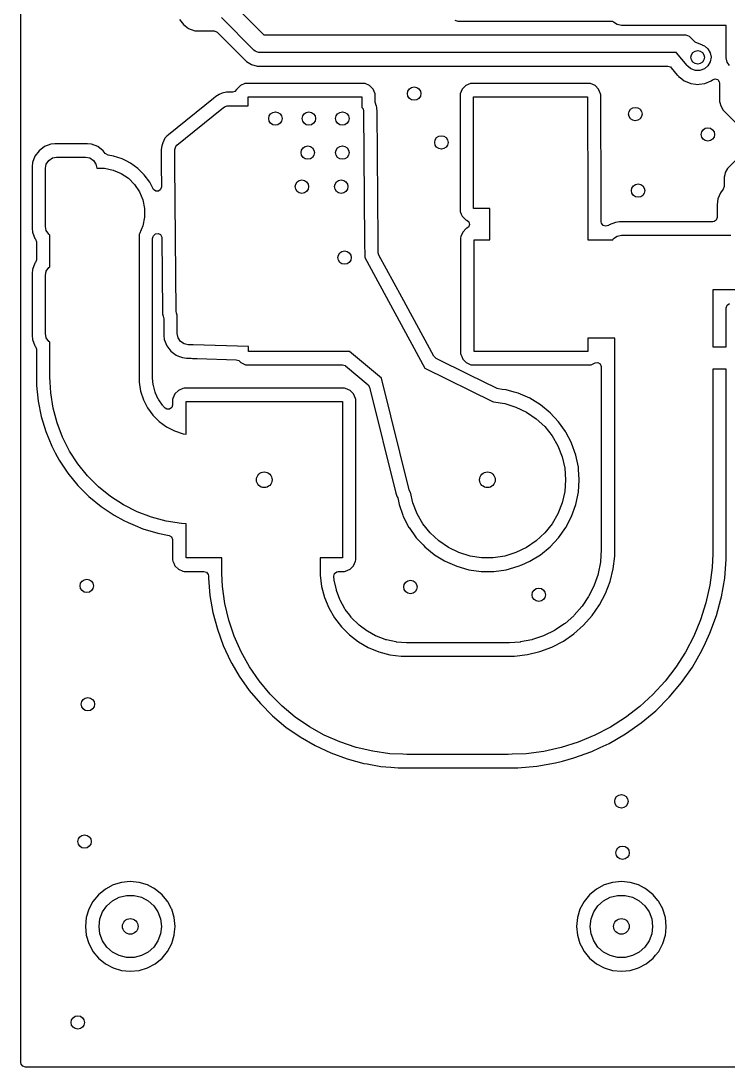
# Model space of a CAD drawing. Extents: x 4.86 to 6.59, y -5.87 to -4.13.
# Drawn here: x 4.862 to 5.486, y -5.866 to -4.944 of the extents above; entities that cross this region are included whole.
import ezdxf

# ---------------------------------------------------------------- set-up
doc = ezdxf.new("R2010")
doc.units = 0
doc.header["$MEASUREMENT"] = 0
doc.layers.add('BLACK', color=7, linetype='CONTINUOUS')

msp = doc.modelspace()

# ---------------------------------------------------------------- linework, layer by layer
at = {"layer": 'BLACK', "linetype": 'CONTINUOUS'}
for p, q in [((4.86222, -5.07212), (4.86222, -4.41864)), ((5.04921, -4.92883), (5.07651, -4.95613)), ((5.00221, -4.94261), (5.00556, -4.94708)), ((5.06768, -4.96957), (5.03906, -4.94094)), ((5.00556, -4.94708), (5.00561, -4.94715)), ((5.00561, -4.94715), (5.00561, -4.94715)), ((5.00561, -4.94715), (5.00561, -4.94715)), ((5.00561, -4.94715), (5.01014, -4.95054)), ((5.01014, -4.95054), (5.01545, -4.95252)), ((5.24786, -4.9443), (5.24522, -4.94352)), ((5.38433, -4.9443), (5.24786, -4.9443)), ((5.38477, -4.94495), (5.38433, -4.9443)), ((5.38797, -4.94709), (5.38477, -4.94495)), ((5.39173, -4.94783), (5.38797, -4.94709)), ((5.48425, -4.94783), (5.39173, -4.94783)), ((5.48425, -4.97638), (5.48425, -4.94783)), ((5.01545, -4.95252), (5.01545, -4.95252)), ((5.01545, -4.95252), (5.01545, -4.95252)), ((5.01545, -4.95252), (5.0178, -4.95278)), ((5.0178, -4.95278), (5.03255, -4.95278)), ((5.03255, -4.95278), (5.03484, -4.95352)), ((5.03484, -4.95352), (5.0353, -4.95392)), ((5.0353, -4.95392), (5.06115, -4.97977)), ((5.07651, -4.95613), (5.447, -4.95613)), ((5.447, -4.95613), (5.44854, -4.95628)), ((5.44854, -4.95628), (5.45137, -4.95745)), ((5.45137, -4.95745), (5.45257, -4.95843)), ((5.45257, -4.95843), (5.45651, -4.96238)), ((5.06888, -4.97055), (5.06768, -4.96957)), ((5.07172, -4.97172), (5.06888, -4.97055)), ((5.45651, -4.96238), (5.46308, -4.96492)), ((5.46308, -4.96492), (5.46334, -4.96516)), ((5.46334, -4.96516), (5.46334, -4.9652)), ((5.46334, -4.9652), (5.46491, -4.96577)), ((5.46491, -4.96577), (5.46805, -4.96841)), ((5.46805, -4.96841), (5.4701, -4.97196)), ((5.06115, -4.97977), (5.06115, -4.97977)), ((5.06115, -4.97977), (5.06115, -4.97977)), ((5.06115, -4.97977), (5.06115, -4.97977)), ((5.06115, -4.97977), (5.06565, -4.98236)), ((5.07325, -4.97187), (5.07172, -4.97172)), ((5.44041, -4.97187), (5.07325, -4.97187)), ((5.44045, -4.972), (5.44041, -4.97187)), ((5.44979, -4.98331), (5.44045, -4.972)), ((5.4701, -4.97196), (5.47081, -4.976)), ((5.47081, -4.976), (5.4701, -4.98004)), ((5.485, -4.98014), (5.48425, -4.97638)), ((5.06565, -4.98236), (5.06565, -4.98236)), ((5.06565, -4.98236), (5.06565, -4.98236)), ((5.06565, -4.98236), (5.06565, -4.98236)), ((5.06565, -4.98236), (5.07066, -4.9837)), ((5.07066, -4.9837), (5.07585, -4.9837)), ((5.07585, -4.9837), (5.43268, -4.9837)), ((5.43268, -4.9837), (5.43497, -4.98445)), ((5.43497, -4.98445), (5.43569, -4.98512)), ((5.43569, -4.98512), (5.44105, -4.99162)), ((5.44995, -4.98359), (5.44979, -4.98331)), ((5.45018, -4.98378), (5.44995, -4.98359)), ((5.45033, -4.98396), (5.45018, -4.98378)), ((5.45036, -4.98399), (5.45033, -4.98396)), ((5.45051, -4.98406), (5.45036, -4.98399)), ((5.45309, -4.98623), (5.45051, -4.98406)), ((5.45695, -4.98763), (5.45309, -4.98623)), ((5.46105, -4.98763), (5.45695, -4.98763)), ((5.46491, -4.98623), (5.46105, -4.98763)), ((5.46805, -4.98359), (5.46491, -4.98623)), ((5.4701, -4.98004), (5.46805, -4.98359)), ((5.48713, -4.98334), (5.485, -4.98014)), ((5.44105, -4.99162), (5.44105, -4.99162)), ((5.44105, -4.99162), (5.44141, -4.99204)), ((5.44141, -4.99204), (5.44144, -4.99207)), ((5.44144, -4.99207), (5.4417, -4.99234)), ((5.4417, -4.99234), (5.442, -4.99268)), ((5.442, -4.99268), (5.44214, -4.99286)), ((5.44214, -4.99286), (5.44214, -4.99286)), ((5.44214, -4.99286), (5.44214, -4.99286)), ((5.44214, -4.99286), (5.44214, -4.99286)), ((5.44214, -4.99286), (5.44354, -4.99393)), ((5.44354, -4.99393), (5.44708, -4.99665)), ((5.44708, -4.99665), (5.44708, -4.99665)), ((5.44708, -4.99665), (5.44708, -4.99665)), ((5.44708, -4.99665), (5.45236, -4.99884)), ((5.46517, -4.99903), (5.47092, -4.99665)), ((5.47092, -4.99665), (5.47206, -4.99578)), ((5.47206, -4.99578), (5.47433, -4.99498)), ((5.47433, -4.99498), (5.47664, -4.99566)), ((5.47664, -4.99566), (5.4781, -4.99757)), ((5.4781, -4.99757), (5.47833, -4.99887)), ((5.04355, -5.00672), (5.03959, -5.00762)), ((5.04408, -5.00669), (5.04355, -5.00672)), ((5.04355, -5.00672), (5.04355, -5.00672)), ((5.04472, -5.00667), (5.04408, -5.00669)), ((5.04887, -5.00667), (5.04472, -5.00667)), ((5.05083, -5.00615), (5.04887, -5.00667)), ((5.05244, -5.00435), (5.05083, -5.00615)), ((5.05259, -5.004), (5.05244, -5.00435)), ((5.05572, -5.00087), (5.05259, -5.004)), ((5.05259, -5.004), (5.05259, -5.004)), ((5.05259, -5.004), (5.05259, -5.004)), ((5.05977, -4.99908), (5.05572, -5.00087)), ((5.06076, -4.99897), (5.05977, -4.99908)), ((5.16469, -4.99897), (5.06076, -4.99897)), ((5.06076, -4.99897), (5.06076, -4.99897)), ((5.16568, -4.99908), (5.16469, -4.99897)), ((5.16972, -5.00087), (5.16568, -4.99908)), ((5.16568, -4.99908), (5.16568, -4.99908)), ((5.16568, -4.99908), (5.16568, -4.99908)), ((5.17285, -5.004), (5.16972, -5.00087)), ((5.17464, -5.00804), (5.17285, -5.004)), ((5.25139, -5.004), (5.24961, -5.00804)), ((5.25452, -5.00087), (5.25139, -5.004)), ((5.25857, -4.99908), (5.25452, -5.00087)), ((5.25956, -4.99897), (5.25857, -4.99908)), ((5.36349, -4.99897), (5.25956, -4.99897)), ((5.25956, -4.99897), (5.25956, -4.99897)), ((5.36448, -4.99908), (5.36349, -4.99897)), ((5.36852, -5.00087), (5.36448, -4.99908)), ((5.36448, -4.99908), (5.36448, -4.99908)), ((5.36448, -4.99908), (5.36448, -4.99908)), ((5.37165, -5.004), (5.36852, -5.00087)), ((5.37344, -5.00804), (5.37165, -5.004)), ((5.45236, -4.99884), (5.45283, -4.99903)), ((5.45283, -4.99903), (5.45746, -4.99964)), ((5.45746, -4.99964), (5.459, -4.99985)), ((5.459, -4.99985), (5.46023, -4.99968)), ((5.459, -4.99985), (5.459, -4.99985)), ((5.459, -4.99985), (5.459, -4.99985)), ((5.46023, -4.99968), (5.46517, -4.99903)), ((5.47833, -4.99887), (5.47833, -5.01072)), ((5.03191, -5.0122), (4.99229, -5.04418)), ((5.0341, -5.01043), (5.03191, -5.0122)), ((5.03705, -5.00868), (5.0341, -5.01043)), ((5.0341, -5.01043), (5.0341, -5.01043)), ((5.03959, -5.00762), (5.03705, -5.00868)), ((5.06252, -5.0187), (5.06252, -5.0108)), ((5.06252, -5.0108), (5.16292, -5.0108)), ((5.16292, -5.0108), (5.16292, -5.02035)), ((5.17475, -5.00903), (5.17464, -5.00804)), ((5.17475, -5.01553), (5.17475, -5.00903)), ((5.17475, -5.00903), (5.17475, -5.00903)), ((5.17522, -5.01726), (5.17475, -5.01553)), ((5.24961, -5.00804), (5.24949, -5.00903)), ((5.24949, -5.00903), (5.24949, -5.11097)), ((5.26132, -5.1092), (5.26132, -5.0108)), ((5.26132, -5.0108), (5.36172, -5.0108)), ((5.36172, -5.0108), (5.36172, -5.0574)), ((5.37355, -5.00903), (5.37344, -5.00804)), ((5.37355, -5.05531), (5.37355, -5.00903)), ((5.37355, -5.00903), (5.37355, -5.00903)), ((5.47833, -5.01072), (5.47833, -5.01487)), ((5.47833, -5.01487), (5.47857, -5.0158)), ((5.47857, -5.0158), (5.4794, -5.01888)), ((4.99985, -5.05353), (5.03946, -5.02155)), ((5.03946, -5.02155), (5.04166, -5.01978)), ((5.04166, -5.01978), (5.0442, -5.01873)), ((5.0442, -5.01873), (5.04472, -5.0187)), ((5.04472, -5.0187), (5.06252, -5.0187)), ((5.16292, -5.02035), (5.16396, -5.02155)), ((5.16396, -5.02155), (5.16441, -5.02355)), ((5.16441, -5.02355), (5.16525, -5.13822)), ((5.17519, -5.01727), (5.17522, -5.01726)), ((5.17529, -5.01749), (5.17519, -5.01727)), ((5.17571, -5.01895), (5.17529, -5.01749)), ((5.17529, -5.01749), (5.17529, -5.01749)), ((5.17529, -5.01749), (5.17529, -5.01749)), ((5.17571, -5.01896), (5.17571, -5.01895)), ((5.17601, -5.02032), (5.17571, -5.01896)), ((5.17615, -5.02095), (5.17601, -5.02032)), ((5.17643, -5.02346), (5.17615, -5.02095)), ((5.17728, -5.13814), (5.17643, -5.02346)), ((5.4794, -5.01888), (5.48148, -5.02248)), ((5.48148, -5.02248), (5.48148, -5.02248)), ((5.48148, -5.02248), (5.48148, -5.02248)), ((5.48148, -5.02248), (5.48148, -5.02248)), ((5.48148, -5.02248), (5.49506, -5.03606)), ((4.99229, -5.04418), (4.9909, -5.0455)), ((4.99229, -5.04418), (4.99229, -5.04418)), ((4.88852, -5.05256), (4.88298, -5.05475)), ((4.892, -5.05215), (4.88852, -5.05256)), ((4.92099, -5.05215), (4.892, -5.05215)), ((4.892, -5.05215), (4.892, -5.05215)), ((4.92447, -5.05256), (4.92099, -5.05215)), ((4.92099, -5.05215), (4.92099, -5.05215)), ((4.93001, -5.05475), (4.92447, -5.05256)), ((4.98727, -5.05131), (4.98649, -5.05394)), ((4.98927, -5.04737), (4.98727, -5.05131)), ((4.98727, -5.05131), (4.98727, -5.05131)), ((4.98986, -5.04666), (4.98927, -5.04737)), ((4.98927, -5.04737), (4.98927, -5.04737)), ((4.98927, -5.04737), (4.98927, -5.04737)), ((4.9909, -5.0455), (4.98986, -5.04666)), ((4.98986, -5.04666), (4.98986, -5.04666)), ((4.9909, -5.0455), (4.9909, -5.0455)), ((4.99881, -5.05469), (4.99985, -5.05353)), ((4.87823, -5.05835), (4.87463, -5.0631)), ((4.88298, -5.05475), (4.87823, -5.05835)), ((4.87823, -5.05835), (4.87823, -5.05835)), ((4.88298, -5.05475), (4.88298, -5.05475)), ((4.93476, -5.05835), (4.93001, -5.05475)), ((4.93001, -5.05475), (4.93001, -5.05475)), ((4.93001, -5.05475), (4.93001, -5.05475)), ((4.93661, -5.06079), (4.93476, -5.05835)), ((4.93476, -5.05835), (4.93476, -5.05835)), ((4.93476, -5.05835), (4.93476, -5.05835)), ((4.93696, -5.06119), (4.93661, -5.06079)), ((4.93911, -5.06229), (4.93696, -5.06119)), ((4.94399, -5.06306), (4.93911, -5.06229)), ((4.98649, -5.05394), (4.986, -5.05733)), ((4.986, -5.05733), (4.986, -5.07085)), ((4.98649, -5.05394), (4.98649, -5.05394)), ((4.99803, -5.05733), (4.99881, -5.05469)), ((4.99803, -5.07085), (4.99803, -5.05733)), ((5.36172, -5.0574), (5.36207, -5.05959)), ((5.36207, -5.05959), (5.3622, -5.06299)), ((5.3736, -5.05592), (5.37355, -5.05531)), ((5.37404, -5.05865), (5.3736, -5.05592)), ((5.37404, -5.12108), (5.37404, -5.05865)), ((5.50311, -5.05628), (5.48541, -5.07398)), ((4.86222, -5.6063), (4.86222, -5.07212)), ((4.87245, -5.06864), (4.87203, -5.07212)), ((4.87203, -5.07212), (4.87203, -5.1267)), ((4.87463, -5.0631), (4.87245, -5.06864)), ((4.87463, -5.0631), (4.87463, -5.0631)), ((4.88386, -5.07382), (4.88461, -5.07005)), ((4.88461, -5.07005), (4.88674, -5.06686)), ((4.88674, -5.06686), (4.88993, -5.06473)), ((4.88993, -5.06473), (4.8937, -5.06398)), ((4.8937, -5.06398), (4.91929, -5.06398)), ((4.91929, -5.06398), (4.92306, -5.06473)), ((4.92306, -5.06473), (4.92625, -5.06686)), ((4.92625, -5.06686), (4.92838, -5.07005)), ((4.92838, -5.07005), (4.92913, -5.07382)), ((4.95165, -5.06555), (4.94399, -5.06306)), ((4.95517, -5.06734), (4.95165, -5.06555)), ((4.95165, -5.06555), (4.95165, -5.06555)), ((4.95165, -5.06555), (4.95165, -5.06555)), ((4.95883, -5.06921), (4.95517, -5.06734)), ((4.95884, -5.06921), (4.95883, -5.06921)), ((4.96535, -5.07395), (4.95884, -5.06921)), ((4.986, -5.07085), (4.986, -5.0709)), ((4.986, -5.0709), (4.986, -5.07093)), ((4.986, -5.07093), (4.986, -5.07097)), ((4.986, -5.07097), (4.98615, -5.09023)), ((4.99803, -5.07089), (4.99803, -5.07085)), ((4.99901, -5.19984), (4.99803, -5.07089)), ((5.3622, -5.06299), (5.3622, -5.13681)), ((4.88386, -5.125), (4.88386, -5.07382)), ((4.92913, -5.07382), (4.92913, -5.07382)), ((4.92913, -5.07382), (4.93586, -5.07382)), ((4.93586, -5.07382), (4.94343, -5.07533)), ((4.94343, -5.07533), (4.95056, -5.07828)), ((4.95056, -5.07828), (4.95698, -5.08257)), ((4.96536, -5.07395), (4.96535, -5.07395)), ((4.96535, -5.07395), (4.96535, -5.07395)), ((4.97105, -5.07964), (4.96536, -5.07395)), ((4.97105, -5.07965), (4.97105, -5.07964)), ((4.97579, -5.08616), (4.97105, -5.07965)), ((4.97105, -5.07965), (4.97105, -5.07965)), ((5.48283, -5.07948), (5.48226, -5.08159)), ((5.48334, -5.07758), (5.48283, -5.07948)), ((5.48283, -5.07948), (5.48283, -5.07948)), ((5.48541, -5.07398), (5.48334, -5.07758)), ((5.48334, -5.07758), (5.48334, -5.07758)), ((4.95698, -5.08257), (4.96243, -5.08802)), ((4.96243, -5.08802), (4.96672, -5.09444)), ((4.97878, -5.09203), (4.97579, -5.08616)), ((4.97579, -5.08616), (4.97579, -5.08616)), ((4.98615, -5.09023), (4.98542, -5.09253)), ((5.48226, -5.08992), (5.48152, -5.09221)), ((5.48226, -5.08159), (5.48226, -5.08992)), ((4.96672, -5.09444), (4.96967, -5.10157)), ((4.97912, -5.09258), (4.97878, -5.09203)), ((4.98108, -5.09398), (4.97912, -5.09258)), ((4.98349, -5.09396), (4.98108, -5.09398)), ((4.98542, -5.09253), (4.98349, -5.09396)), ((5.4791, -5.09537), (5.47692, -5.10064)), ((5.48146, -5.0923), (5.4791, -5.09537)), ((5.4791, -5.09537), (5.4791, -5.09537)), ((5.48152, -5.09221), (5.48146, -5.0923)), ((4.96967, -5.10157), (4.97118, -5.10914)), ((5.47618, -5.10622), (5.47616, -5.1063)), ((5.47616, -5.1063), (5.47616, -5.11715)), ((5.47621, -5.10602), (5.47618, -5.10622)), ((5.47692, -5.10064), (5.47621, -5.10602)), ((4.97118, -5.11686), (4.96967, -5.12443)), ((4.97118, -5.10914), (4.97118, -5.11686)), ((5.24949, -5.11097), (5.24949, -5.11097)), ((5.24949, -5.11097), (5.24961, -5.11196)), ((5.24961, -5.11196), (5.25059, -5.11417)), ((5.25059, -5.11417), (5.25139, -5.116)), ((5.25139, -5.116), (5.25452, -5.11913)), ((5.27559, -5.1092), (5.26132, -5.1092)), ((5.27559, -5.13682), (5.27559, -5.1092)), ((5.47616, -5.11715), (5.47542, -5.11944)), ((4.87203, -5.1267), (4.87245, -5.13018)), ((4.88461, -5.12877), (4.88386, -5.125)), ((4.96967, -5.12443), (4.96672, -5.13156)), ((5.255, -5.12689), (5.25187, -5.13002)), ((5.25452, -5.11913), (5.25548, -5.11955)), ((5.25548, -5.12668), (5.255, -5.12689)), ((5.25548, -5.11955), (5.25727, -5.12116)), ((5.25681, -5.12572), (5.25548, -5.12668)), ((5.25778, -5.12351), (5.25681, -5.12572)), ((5.25727, -5.12116), (5.25778, -5.12351)), ((5.37423, -5.12229), (5.37404, -5.12108)), ((5.37564, -5.12424), (5.37423, -5.12229)), ((5.37793, -5.12498), (5.37564, -5.12424)), ((5.37794, -5.12498), (5.37793, -5.12498)), ((5.37802, -5.12498), (5.37794, -5.12498)), ((5.3803, -5.12419), (5.37802, -5.12498)), ((5.38101, -5.12365), (5.3803, -5.12419)), ((5.38655, -5.12146), (5.38101, -5.12365)), ((5.38101, -5.12365), (5.38101, -5.12365)), ((5.39004, -5.12104), (5.38655, -5.12146)), ((5.47226, -5.12104), (5.39004, -5.12104)), ((5.47347, -5.12085), (5.47226, -5.12104)), ((5.47542, -5.11944), (5.47347, -5.12085)), ((4.87245, -5.13018), (4.87463, -5.13572)), ((4.87463, -5.13572), (4.87463, -5.13572)), ((4.87463, -5.13572), (4.87517, -5.13644)), ((4.87517, -5.13644), (4.87596, -5.13871)), ((4.88674, -5.13196), (4.88461, -5.12877)), ((4.8878, -5.13266), (4.88674, -5.13196)), ((4.8878, -5.16064), (4.8878, -5.13266)), ((4.96672, -5.13156), (4.96654, -5.13184)), ((4.96654, -5.13184), (4.96654, -5.25831)), ((4.97837, -5.13572), (4.97879, -5.13395)), ((4.97837, -5.25814), (4.97837, -5.13572)), ((4.97879, -5.13395), (4.97912, -5.1333)), ((4.97912, -5.1333), (4.98082, -5.1316)), ((4.98082, -5.1316), (4.9832, -5.13122)), ((4.9832, -5.13122), (4.98535, -5.13232)), ((4.98535, -5.13232), (4.98644, -5.13446)), ((4.98644, -5.13446), (4.98649, -5.13504)), ((4.98649, -5.13504), (4.98698, -5.19993)), ((5.25008, -5.13407), (5.24997, -5.13506)), ((5.24997, -5.13506), (5.24997, -5.23699)), ((5.25187, -5.13002), (5.25008, -5.13407)), ((5.38407, -5.13681), (5.38477, -5.13576)), ((5.38477, -5.13576), (5.38797, -5.13362)), ((5.38797, -5.13362), (5.39173, -5.13287)), ((5.39173, -5.13287), (5.48819, -5.13287)), ((4.87596, -5.13871), (4.87596, -5.13879)), ((4.87596, -5.13879), (4.87596, -5.15452)), ((5.16525, -5.13822), (5.16535, -5.15256)), ((5.17735, -5.14798), (5.17728, -5.13814)), ((5.2618, -5.23522), (5.2618, -5.13682)), ((5.2618, -5.13682), (5.27559, -5.13682)), ((5.3622, -5.13681), (5.38407, -5.13681)), ((4.87596, -5.15452), (4.87522, -5.15681)), ((5.16535, -5.15256), (5.2185, -5.25)), ((5.17735, -5.14847), (5.17735, -5.14798)), ((5.17783, -5.15031), (5.17735, -5.14847)), ((5.19806, -5.18739), (5.17783, -5.15031)), ((4.87245, -5.16313), (4.87203, -5.16661)), ((4.87463, -5.15758), (4.87245, -5.16313)), ((4.87517, -5.15687), (4.87463, -5.15758)), ((4.87522, -5.15681), (4.87517, -5.15687)), ((4.88461, -5.16454), (4.88674, -5.16135)), ((4.88674, -5.16135), (4.8878, -5.16064)), ((4.87203, -5.16661), (4.87203, -5.22119)), ((4.88386, -5.16831), (4.88461, -5.16454)), ((4.88386, -5.21949), (4.88386, -5.16831)), ((5.50394, -5.1811), (5.47244, -5.1811)), ((5.47244, -5.1811), (5.47244, -5.23116)), ((5.22642, -5.23939), (5.19806, -5.18739)), ((4.98698, -5.19993), (4.98698, -5.19993)), ((4.98698, -5.19993), (4.98722, -5.20223)), ((4.99938, -5.20167), (4.99901, -5.19984)), ((5.48427, -5.19683), (5.48502, -5.19454)), ((5.48427, -5.23116), (5.48427, -5.19683)), ((5.48502, -5.19454), (5.48696, -5.19312)), ((4.98722, -5.20223), (4.98759, -5.20405)), ((4.98759, -5.20405), (4.988, -5.20539)), ((4.988, -5.20539), (4.98817, -5.20653)), ((4.98817, -5.20653), (4.98817, -5.22119)), ((5, -5.20317), (4.99938, -5.20167)), ((5, -5.21949), (5, -5.20317)), ((4.88461, -5.22325), (4.88386, -5.21949)), ((5.00075, -5.22325), (5, -5.21949)), ((4.87203, -5.22119), (4.87245, -5.22467)), ((4.87245, -5.22467), (4.87463, -5.23021)), ((4.88674, -5.22645), (4.88461, -5.22325)), ((4.8878, -5.22715), (4.88674, -5.22645)), ((4.8878, -5.25831), (4.8878, -5.22715)), ((4.98817, -5.22119), (4.98859, -5.22467)), ((4.98859, -5.22467), (4.99077, -5.23021)), ((5.00288, -5.22645), (5.00075, -5.22325)), ((5.00608, -5.22858), (5.00288, -5.22645)), ((5.00984, -5.22933), (5.00608, -5.22858)), ((5.38583, -5.22343), (5.3622, -5.22343)), ((5.3622, -5.22343), (5.3622, -5.23522)), ((5.38583, -5.41002), (5.38583, -5.22343)), ((4.87463, -5.23021), (4.87463, -5.23021)), ((4.87463, -5.23021), (4.87517, -5.23092)), ((4.87517, -5.23092), (4.87596, -5.2332)), ((4.87596, -5.2332), (4.87596, -5.23328)), ((4.87596, -5.23328), (4.87596, -5.2539)), ((4.99077, -5.23021), (4.99077, -5.23021)), ((4.99077, -5.23021), (4.99077, -5.23021)), ((4.99077, -5.23021), (4.99437, -5.23496)), ((4.99437, -5.23496), (4.99912, -5.23856)), ((5.01371, -5.22933), (5.00984, -5.22933)), ((5.01399, -5.22942), (5.01371, -5.22933)), ((5.063, -5.23081), (5.01399, -5.22942)), ((5.063, -5.23522), (5.063, -5.23081)), ((5.15194, -5.23522), (5.063, -5.23522)), ((5.18012, -5.25886), (5.15194, -5.23522)), ((5.24997, -5.23699), (5.24997, -5.23699)), ((5.24997, -5.23699), (5.25008, -5.23798)), ((5.25008, -5.23798), (5.25089, -5.23981)), ((5.3622, -5.23522), (5.2618, -5.23522)), ((5.47244, -5.23116), (5.48427, -5.23116)), ((4.99912, -5.23856), (4.99912, -5.23856)), ((4.99912, -5.23856), (4.99912, -5.23856)), ((4.99912, -5.23856), (5.00119, -5.23937)), ((5.00119, -5.23937), (5.00466, -5.24074)), ((5.00466, -5.24074), (5.00815, -5.24116)), ((5.00815, -5.24116), (5.01168, -5.24116)), ((5.01168, -5.24116), (5.01235, -5.24122)), ((5.01235, -5.24122), (5.01365, -5.24144)), ((5.01365, -5.24144), (5.01365, -5.24144)), ((5.01365, -5.24144), (5.01765, -5.24156)), ((5.01765, -5.24156), (5.05207, -5.24253)), ((5.05207, -5.24253), (5.05434, -5.24334)), ((5.05434, -5.24334), (5.05472, -5.24367)), ((5.05472, -5.24367), (5.05609, -5.24505)), ((5.05609, -5.24505), (5.0562, -5.24515)), ((5.0562, -5.24515), (5.06024, -5.24694)), ((5.06024, -5.24694), (5.06123, -5.24705)), ((5.06123, -5.24705), (5.14591, -5.24705)), ((5.14591, -5.24705), (5.1482, -5.2478)), ((5.22664, -5.23981), (5.22642, -5.23939)), ((5.22835, -5.24144), (5.22664, -5.23981)), ((5.25757, -5.25581), (5.22835, -5.24144)), ((5.25089, -5.23981), (5.25187, -5.24203)), ((5.25187, -5.24203), (5.255, -5.24515)), ((5.255, -5.24515), (5.25904, -5.24694)), ((5.25904, -5.24694), (5.26003, -5.24705)), ((5.26003, -5.24705), (5.36396, -5.24705)), ((5.36396, -5.24705), (5.36495, -5.24694)), ((5.36495, -5.24694), (5.36852, -5.24536)), ((5.36852, -5.24536), (5.37092, -5.24512)), ((5.37092, -5.24512), (5.373, -5.24633)), ((5.373, -5.24633), (5.37398, -5.24853)), ((4.87596, -5.2539), (4.87596, -5.25391)), ((4.87596, -5.25391), (4.87596, -5.25624)), ((4.87596, -5.25624), (4.87596, -5.26525)), ((5.1482, -5.2478), (5.14841, -5.24797)), ((5.14841, -5.24797), (5.16841, -5.26474)), ((5.2185, -5.25), (5.2185, -5.25)), ((5.2185, -5.25), (5.27819, -5.27935)), ((5.28218, -5.26791), (5.25757, -5.25581)), ((5.37398, -5.24853), (5.374, -5.24893)), ((5.374, -5.24893), (5.374, -5.40989)), ((5.48427, -5.25084), (5.47244, -5.25084)), ((5.47244, -5.25084), (5.47244, -5.41002)), ((5.48427, -5.33507), (5.48427, -5.25084)), ((4.87596, -5.26525), (4.87733, -5.27907)), ((4.88798, -5.26217), (4.8878, -5.25831)), ((4.888, -5.26225), (4.88798, -5.26217)), ((4.8885, -5.27184), (4.888, -5.26225)), ((4.96654, -5.25831), (4.96654, -5.2623)), ((4.96654, -5.2623), (4.96779, -5.27019)), ((4.97838, -5.25848), (4.97837, -5.25814)), ((4.97893, -5.26473), (4.97838, -5.25848)), ((4.97905, -5.26539), (4.97893, -5.26473)), ((4.98062, -5.27129), (4.97905, -5.26539)), ((5.16841, -5.26474), (5.16969, -5.26678)), ((5.20448, -5.35726), (5.18012, -5.25886)), ((4.89063, -5.28523), (4.8885, -5.27184)), ((4.96779, -5.27019), (4.97025, -5.27779)), ((4.98086, -5.27193), (4.98062, -5.27129)), ((4.98339, -5.27736), (4.98086, -5.27193)), ((4.99794, -5.27273), (4.99616, -5.27677)), ((5.00107, -5.2696), (4.99794, -5.27273)), ((5.00512, -5.26781), (5.00107, -5.2696)), ((5.00611, -5.2677), (5.00512, -5.26781)), ((5.14744, -5.2677), (5.00611, -5.2677)), ((5.00611, -5.2677), (5.00611, -5.2677)), ((5.14842, -5.26781), (5.14744, -5.2677)), ((5.15247, -5.2696), (5.14842, -5.26781)), ((5.14842, -5.26781), (5.14842, -5.26781)), ((5.14842, -5.26781), (5.14842, -5.26781)), ((5.1556, -5.27273), (5.15247, -5.2696)), ((5.15739, -5.27677), (5.1556, -5.27273)), ((5.16969, -5.26678), (5.16969, -5.26679)), ((5.16969, -5.26679), (5.19281, -5.36015)), ((5.28337, -5.26828), (5.28218, -5.26791)), ((5.28659, -5.26872), (5.28337, -5.26828)), ((5.29009, -5.2692), (5.28659, -5.26872)), ((5.29714, -5.27118), (5.29009, -5.2692)), ((5.30072, -5.27218), (5.29714, -5.27118)), ((5.31085, -5.27658), (5.30072, -5.27218)), ((5.30072, -5.27218), (5.30072, -5.27218)), ((5.30072, -5.27218), (5.30072, -5.27218)), ((4.87733, -5.27907), (4.87733, -5.27907)), ((4.87733, -5.27907), (4.88003, -5.29268)), ((4.97025, -5.27779), (4.97388, -5.2849)), ((4.98344, -5.27746), (4.98339, -5.27736)), ((4.98378, -5.27804), (4.98344, -5.27746)), ((4.98698, -5.28262), (4.98378, -5.27804)), ((4.98728, -5.28304), (4.98698, -5.28262)), ((4.98771, -5.28356), (4.98728, -5.28304)), ((4.98939, -5.28524), (4.98771, -5.28356)), ((4.99604, -5.28249), (4.9953, -5.28478)), ((4.99616, -5.27677), (4.99604, -5.27776)), ((4.99604, -5.27776), (4.99604, -5.28249)), ((5.00787, -5.3082), (5.00787, -5.27953)), ((5.00787, -5.27953), (5.14567, -5.27953)), ((5.14567, -5.27953), (5.14567, -5.41732)), ((5.1575, -5.27776), (5.15739, -5.27677)), ((5.1575, -5.41909), (5.1575, -5.27776)), ((5.27819, -5.27935), (5.27882, -5.27973)), ((5.27882, -5.27973), (5.28895, -5.28125)), ((5.28895, -5.28125), (5.29879, -5.28429)), ((5.3157, -5.27953), (5.31085, -5.27658)), ((5.31085, -5.27658), (5.31085, -5.27658)), ((5.32029, -5.28232), (5.3157, -5.27953)), ((5.32885, -5.28929), (5.32029, -5.28232)), ((5.32029, -5.28232), (5.32029, -5.28232)), ((5.32029, -5.28232), (5.32029, -5.28232)), ((4.88003, -5.29268), (4.88003, -5.29269)), ((4.88003, -5.29269), (4.88407, -5.30597)), ((4.89413, -5.29832), (4.89063, -5.28523)), ((4.97388, -5.2849), (4.97858, -5.29137)), ((4.97858, -5.29137), (4.98422, -5.29702)), ((4.99094, -5.28619), (4.98939, -5.28524)), ((4.99335, -5.28619), (4.99094, -5.28619)), ((4.9953, -5.28478), (4.99335, -5.28619)), ((5.29879, -5.28429), (5.30807, -5.28876)), ((5.30807, -5.28876), (5.31658, -5.29456)), ((5.33639, -5.29736), (5.32885, -5.28929)), ((5.32885, -5.28929), (5.32885, -5.28929)), ((4.89899, -5.31098), (4.89413, -5.29832)), ((4.98422, -5.29702), (4.99069, -5.30171)), ((4.99069, -5.30171), (4.9978, -5.30534)), ((5.31658, -5.29456), (5.32413, -5.30156)), ((5.32413, -5.30156), (5.33055, -5.30961)), ((5.34247, -5.30597), (5.33639, -5.29736)), ((4.88407, -5.30597), (4.88938, -5.3188)), ((4.90514, -5.32305), (4.89899, -5.31098)), ((4.9978, -5.30534), (5.0054, -5.30781)), ((5.0054, -5.30781), (5.00787, -5.3082)), ((5.33055, -5.30961), (5.3357, -5.31853)), ((5.34276, -5.30638), (5.34247, -5.30597)), ((5.34761, -5.31573), (5.34276, -5.30638)), ((4.88938, -5.3188), (4.88938, -5.3188)), ((4.88938, -5.3188), (4.89253, -5.32469)), ((5.3357, -5.31853), (5.33946, -5.32812)), ((5.34784, -5.31619), (5.34761, -5.31573)), ((5.35154, -5.32659), (5.34784, -5.31619)), ((4.89253, -5.32469), (4.89592, -5.33105)), ((4.91253, -5.33442), (4.90514, -5.32305)), ((5.33946, -5.32812), (5.34175, -5.33816)), ((5.35379, -5.33741), (5.35154, -5.32659)), ((4.89592, -5.33105), (4.89592, -5.33105)), ((4.89592, -5.33105), (4.89592, -5.33105)), ((4.89592, -5.33105), (4.89946, -5.33634)), ((4.89946, -5.33634), (4.90364, -5.34259)), ((4.92106, -5.34495), (4.91253, -5.33442)), ((5.34175, -5.33816), (5.34252, -5.34843)), ((5.35391, -5.33929), (5.35379, -5.33741)), ((5.35452, -5.34811), (5.35391, -5.33929)), ((5.48427, -5.36122), (5.48427, -5.33507)), ((4.90364, -5.34259), (4.91245, -5.35333)), ((4.93064, -5.35454), (4.92106, -5.34495)), ((5.34252, -5.34843), (5.34175, -5.35869)), ((5.35379, -5.35944), (5.35454, -5.34843)), ((5.35454, -5.34843), (5.35452, -5.34811)), ((4.91245, -5.35333), (4.92226, -5.36314)), ((4.94117, -5.36307), (4.93064, -5.35454)), ((5.20553, -5.35928), (5.20448, -5.35726)), ((4.92226, -5.36314), (4.933, -5.37195)), ((4.95254, -5.37045), (4.94117, -5.36307)), ((5.19281, -5.36015), (5.19381, -5.36279)), ((5.19381, -5.36279), (5.19381, -5.3628)), ((5.19381, -5.3628), (5.19414, -5.36344)), ((5.19414, -5.36344), (5.1945, -5.36444)), ((5.1945, -5.36444), (5.19571, -5.37026)), ((5.20564, -5.35935), (5.20553, -5.35928)), ((5.20779, -5.36873), (5.20564, -5.35935)), ((5.34175, -5.35869), (5.33946, -5.36873)), ((5.35154, -5.37026), (5.35379, -5.35944)), ((5.48427, -5.40553), (5.48427, -5.36122)), ((4.933, -5.37195), (4.94454, -5.37967)), ((4.96462, -5.3766), (4.95254, -5.37045)), ((5.19571, -5.37026), (5.19571, -5.37026)), ((5.19571, -5.37026), (5.19905, -5.37967)), ((5.21155, -5.37832), (5.20779, -5.36873)), ((5.33946, -5.36873), (5.3357, -5.37832)), ((5.34784, -5.38066), (5.35154, -5.37026)), ((4.94454, -5.37967), (4.95305, -5.38421)), ((4.95305, -5.38421), (4.95679, -5.38621)), ((4.97727, -5.38146), (4.96462, -5.3766)), ((4.99036, -5.38497), (4.97727, -5.38146)), ((5.00375, -5.38709), (4.99036, -5.38497)), ((5.19905, -5.37967), (5.1994, -5.38066)), ((5.1994, -5.38066), (5.20443, -5.39036)), ((5.2167, -5.38724), (5.21155, -5.37832)), ((5.3357, -5.37832), (5.33055, -5.38724)), ((5.34276, -5.39047), (5.34784, -5.38066)), ((4.95679, -5.38621), (4.95679, -5.38621)), ((4.95679, -5.38621), (4.95679, -5.38621)), ((4.95679, -5.38621), (4.96299, -5.38878)), ((4.96299, -5.38878), (4.96962, -5.39153)), ((4.96962, -5.39153), (4.96962, -5.39153)), ((4.96962, -5.39153), (4.96962, -5.39153)), ((4.96962, -5.39153), (4.9829, -5.39556)), ((5.00787, -5.3873), (5.00375, -5.38709)), ((5.00787, -5.41732), (5.00787, -5.3873)), ((5.20443, -5.39036), (5.20449, -5.39047)), ((5.20449, -5.39047), (5.21085, -5.39949)), ((5.22312, -5.39529), (5.2167, -5.38724)), ((5.33055, -5.38724), (5.32413, -5.39529)), ((5.33639, -5.39949), (5.34276, -5.39047)), ((4.9829, -5.39556), (4.99291, -5.39755)), ((4.99291, -5.39755), (4.99501, -5.39872)), ((4.99501, -5.39872), (4.99602, -5.40091)), ((4.99602, -5.40091), (4.99604, -5.40137)), ((4.99604, -5.40137), (4.99604, -5.41909)), ((5.21085, -5.39949), (5.21681, -5.40587)), ((5.23067, -5.40229), (5.22312, -5.39529)), ((5.23917, -5.40809), (5.23067, -5.40229)), ((5.31658, -5.40229), (5.30807, -5.40809)), ((5.32413, -5.39529), (5.31658, -5.40229)), ((5.32885, -5.40756), (5.33639, -5.39949)), ((5.21681, -5.40587), (5.21839, -5.40756)), ((5.21839, -5.40756), (5.22674, -5.41436)), ((5.24845, -5.41256), (5.23917, -5.40809)), ((5.25829, -5.4156), (5.24845, -5.41256)), ((5.29879, -5.41256), (5.28895, -5.4156)), ((5.30807, -5.40809), (5.29879, -5.41256)), ((5.32029, -5.41453), (5.32885, -5.40756)), ((5.37399, -5.41014), (5.37331, -5.42048)), ((5.374, -5.40989), (5.37399, -5.41014)), ((5.38583, -5.4157), (5.38583, -5.41002)), ((5.38583, -5.41002), (5.38583, -5.41002)), ((5.47244, -5.41002), (5.47231, -5.41342)), ((5.47244, -5.41002), (5.47244, -5.41002)), ((5.47244, -5.41002), (5.47244, -5.41002)), ((5.47244, -5.41002), (5.47244, -5.41002)), ((5.48427, -5.40568), (5.48427, -5.40553)), ((5.48427, -5.40553), (5.48427, -5.40553)), ((5.48427, -5.40989), (5.48427, -5.40568)), ((5.48427, -5.40568), (5.48427, -5.40568)), ((5.48427, -5.41002), (5.48427, -5.40989)), ((5.48427, -5.41457), (5.48427, -5.41002)), ((4.99604, -5.41909), (4.99604, -5.41909)), ((4.99604, -5.41909), (4.99616, -5.42008)), ((4.99616, -5.42008), (4.99696, -5.4219)), ((4.99696, -5.4219), (4.99794, -5.42412)), ((5.03937, -5.41732), (5.00787, -5.41732)), ((5.03937, -5.42744), (5.03937, -5.41732)), ((5.14567, -5.41732), (5.12598, -5.41732)), ((5.12598, -5.41732), (5.12598, -5.42744)), ((5.1556, -5.42412), (5.15739, -5.42008)), ((5.15739, -5.42008), (5.1575, -5.41909)), ((5.22674, -5.41436), (5.22696, -5.41453)), ((5.22696, -5.41453), (5.23584, -5.41993)), ((5.23584, -5.41993), (5.23639, -5.42027)), ((5.23639, -5.42027), (5.2364, -5.42027)), ((5.2364, -5.42027), (5.24652, -5.42467)), ((5.26847, -5.41713), (5.25829, -5.4156)), ((5.27877, -5.41713), (5.26847, -5.41713)), ((5.28895, -5.4156), (5.27877, -5.41713)), ((5.30381, -5.42333), (5.31085, -5.42027)), ((5.31085, -5.42027), (5.32029, -5.41453)), ((5.31085, -5.42027), (5.31085, -5.42027)), ((5.31085, -5.42027), (5.31085, -5.42027)), ((5.37324, -5.42098), (5.37125, -5.43101)), ((5.37331, -5.42048), (5.37324, -5.42098)), ((5.38446, -5.42698), (5.38583, -5.4157)), ((5.47229, -5.41355), (5.47175, -5.42575)), ((5.47231, -5.41342), (5.47229, -5.41355)), ((5.48281, -5.43515), (5.48427, -5.41842)), ((5.48427, -5.41842), (5.48427, -5.41457)), ((5.48427, -5.41457), (5.48427, -5.41457)), ((4.99794, -5.42412), (5.00107, -5.42725)), ((5.00107, -5.42725), (5.00512, -5.42904)), ((5.00512, -5.42904), (5.00611, -5.42915)), ((5.00611, -5.42915), (5.02364, -5.42915)), ((5.02364, -5.42915), (5.02593, -5.4299)), ((5.02593, -5.4299), (5.02735, -5.43185)), ((5.0395, -5.43084), (5.03937, -5.42744)), ((5.03954, -5.43105), (5.0395, -5.43084)), ((5.04007, -5.44249), (5.03954, -5.43105)), ((5.12598, -5.42744), (5.12598, -5.42744)), ((5.12598, -5.42744), (5.12598, -5.42744)), ((5.12598, -5.42744), (5.12598, -5.43245)), ((5.13824, -5.43333), (5.13882, -5.43099)), ((5.13882, -5.43099), (5.14066, -5.42944)), ((5.14066, -5.42944), (5.14212, -5.42915)), ((5.14212, -5.42915), (5.14744, -5.42915)), ((5.14744, -5.42915), (5.14842, -5.42904)), ((5.14744, -5.42915), (5.14744, -5.42915)), ((5.14842, -5.42904), (5.15247, -5.42725)), ((5.15247, -5.42725), (5.1556, -5.42412)), ((5.24652, -5.42467), (5.24652, -5.42467)), ((5.24652, -5.42467), (5.24652, -5.42467)), ((5.24652, -5.42467), (5.25716, -5.42765)), ((5.25716, -5.42765), (5.2681, -5.42915)), ((5.2681, -5.42915), (5.2681, -5.42915)), ((5.2681, -5.42915), (5.27914, -5.42915)), ((5.27914, -5.42915), (5.29009, -5.42765)), ((5.27914, -5.42915), (5.27914, -5.42915)), ((5.29009, -5.42765), (5.30072, -5.42467)), ((5.30072, -5.42467), (5.30381, -5.42333)), ((5.37112, -5.43151), (5.36783, -5.44119)), ((5.37125, -5.43101), (5.37112, -5.43151)), ((5.38174, -5.43801), (5.38446, -5.42698)), ((5.47175, -5.42575), (5.4697, -5.44137)), ((5.02735, -5.43185), (5.02754, -5.43305)), ((5.02754, -5.43305), (5.02754, -5.43508)), ((5.02754, -5.43508), (5.02887, -5.45029)), ((5.12598, -5.43245), (5.12729, -5.4424)), ((5.1383, -5.43422), (5.13824, -5.43333)), ((5.13845, -5.43637), (5.1383, -5.43422)), ((5.13853, -5.43691), (5.13845, -5.43637)), ((5.14038, -5.44539), (5.13853, -5.43691)), ((5.37771, -5.44863), (5.38174, -5.43801)), ((5.47989, -5.45169), (5.48281, -5.43515)), ((5.04215, -5.45741), (5.04007, -5.44249)), ((5.12729, -5.4424), (5.12989, -5.45208)), ((5.14053, -5.44592), (5.14038, -5.44539)), ((5.14356, -5.45404), (5.14053, -5.44592)), ((5.36763, -5.44166), (5.36311, -5.45083)), ((5.36783, -5.44119), (5.36763, -5.44166)), ((5.37243, -5.45869), (5.37771, -5.44863)), ((5.4697, -5.44137), (5.46629, -5.45674)), ((5.02887, -5.45029), (5.02887, -5.4503)), ((5.02887, -5.4503), (5.03152, -5.46534)), ((5.0456, -5.47208), (5.04215, -5.45741)), ((5.12989, -5.45208), (5.13373, -5.46135)), ((5.14379, -5.45455), (5.14356, -5.45404)), ((5.14795, -5.46216), (5.14379, -5.45455)), ((5.36286, -5.45127), (5.35717, -5.45978)), ((5.36311, -5.45083), (5.36286, -5.45127)), ((5.36597, -5.46804), (5.37243, -5.45869)), ((5.46629, -5.45674), (5.46155, -5.47176)), ((5.47554, -5.46792), (5.47935, -5.45372)), ((5.47935, -5.45372), (5.47989, -5.45169)), ((5.47989, -5.45169), (5.47989, -5.45169)), ((5.47989, -5.45169), (5.47989, -5.45169)), ((5.03152, -5.46534), (5.03152, -5.46534)), ((5.03152, -5.46534), (5.03548, -5.4801)), ((5.13373, -5.46135), (5.13874, -5.47003)), ((5.14825, -5.46262), (5.14795, -5.46216)), ((5.15217, -5.46787), (5.14825, -5.46262)), ((5.15344, -5.46956), (5.15217, -5.46787)), ((5.34976, -5.46823), (5.34207, -5.47497)), ((5.35012, -5.46787), (5.34976, -5.46823)), ((5.35686, -5.46018), (5.35012, -5.46787)), ((5.35717, -5.45978), (5.35686, -5.46018)), ((5.35844, -5.47655), (5.36597, -5.46804)), ((5.4698, -5.4837), (5.47554, -5.46792)), ((5.05038, -5.48636), (5.0456, -5.47208)), ((5.13874, -5.47003), (5.14484, -5.47799)), ((5.15381, -5.46998), (5.15344, -5.46956)), ((5.15994, -5.47611), (5.15381, -5.46998)), ((5.16036, -5.47648), (5.15994, -5.47611)), ((5.1673, -5.48167), (5.16036, -5.47648)), ((5.34167, -5.47528), (5.33316, -5.48097)), ((5.34207, -5.47497), (5.34167, -5.47528)), ((5.34993, -5.48408), (5.35844, -5.47655)), ((5.46155, -5.47176), (5.45553, -5.48631)), ((5.03548, -5.4801), (5.0407, -5.49445)), ((5.05647, -5.50014), (5.05038, -5.48636)), ((5.14484, -5.47799), (5.15193, -5.48508)), ((5.15193, -5.48508), (5.15989, -5.49118)), ((5.16776, -5.48197), (5.1673, -5.48167)), ((5.17503, -5.48594), (5.16776, -5.48197)), ((5.17537, -5.48613), (5.17503, -5.48594)), ((5.17588, -5.48636), (5.17537, -5.48613)), ((5.18356, -5.48923), (5.17588, -5.48636)), ((5.32308, -5.48594), (5.31339, -5.48923)), ((5.32355, -5.48574), (5.32308, -5.48594)), ((5.33272, -5.48122), (5.32355, -5.48574)), ((5.33316, -5.48097), (5.33272, -5.48122)), ((5.34058, -5.49054), (5.34993, -5.48408)), ((5.45553, -5.48631), (5.44825, -5.50028)), ((5.46587, -5.49213), (5.4698, -5.4837)), ((5.0407, -5.49445), (5.04716, -5.5083)), ((5.15989, -5.49118), (5.16857, -5.4962)), ((5.16857, -5.4962), (5.17784, -5.50003)), ((5.184, -5.48939), (5.18356, -5.48923)), ((5.18453, -5.48955), (5.184, -5.48939)), ((5.19285, -5.49135), (5.18453, -5.48955)), ((5.19301, -5.49139), (5.19285, -5.49135)), ((5.19356, -5.49147), (5.19301, -5.49139)), ((5.20234, -5.4921), (5.19356, -5.49147)), ((5.20262, -5.49211), (5.20234, -5.4921)), ((5.20667, -5.49211), (5.20262, -5.49211)), ((5.20682, -5.49211), (5.20667, -5.49211)), ((5.20697, -5.49211), (5.20682, -5.49211)), ((5.29178, -5.49211), (5.20697, -5.49211)), ((5.20697, -5.49211), (5.20697, -5.49211)), ((5.29203, -5.4921), (5.29178, -5.49211)), ((5.29312, -5.49203), (5.29203, -5.4921)), ((5.30237, -5.49142), (5.29312, -5.49203)), ((5.30287, -5.49135), (5.30237, -5.49142)), ((5.3129, -5.48936), (5.30287, -5.49135)), ((5.31339, -5.48923), (5.3129, -5.48936)), ((5.3199, -5.49985), (5.33052, -5.49582)), ((5.33052, -5.49582), (5.34058, -5.49054)), ((5.4627, -5.49893), (5.46587, -5.49213)), ((5.0638, -5.51331), (5.05647, -5.50014)), ((5.17784, -5.50003), (5.18753, -5.50263)), ((5.18753, -5.50263), (5.19747, -5.50394)), ((5.19747, -5.50394), (5.20248, -5.50394)), ((5.20248, -5.50394), (5.20248, -5.50394)), ((5.20248, -5.50394), (5.20248, -5.50394)), ((5.20248, -5.50394), (5.29191, -5.50394)), ((5.29191, -5.50394), (5.29759, -5.50394)), ((5.29759, -5.50394), (5.30887, -5.50257)), ((5.30887, -5.50257), (5.3199, -5.49985)), ((5.44825, -5.50028), (5.43979, -5.51357)), ((5.4543, -5.51347), (5.4627, -5.49893)), ((5.04716, -5.5083), (5.04828, -5.51023)), ((5.04828, -5.51023), (5.0548, -5.52153)), ((5.07232, -5.52574), (5.0638, -5.51331)), ((5.43979, -5.51357), (5.4302, -5.52606)), ((5.44466, -5.52723), (5.4543, -5.51347)), ((5.0548, -5.52153), (5.06356, -5.53404)), ((5.08194, -5.53733), (5.07232, -5.52574)), ((5.4302, -5.52606), (5.41956, -5.53767)), ((5.43387, -5.5401), (5.44466, -5.52723)), ((5.06356, -5.53404), (5.07338, -5.54574)), ((5.09259, -5.54798), (5.08194, -5.53733)), ((5.41956, -5.53767), (5.40795, -5.54831)), ((5.42199, -5.55198), (5.43387, -5.5401)), ((5.07338, -5.54574), (5.08418, -5.55654)), ((5.10418, -5.55761), (5.09259, -5.54798)), ((5.40795, -5.54831), (5.39546, -5.5579)), ((5.08418, -5.55654), (5.09588, -5.56636)), ((5.11661, -5.56612), (5.10418, -5.55761)), ((5.39546, -5.5579), (5.38217, -5.56636)), ((5.40912, -5.56278), (5.42199, -5.55198)), ((5.09588, -5.56636), (5.1084, -5.57513)), ((5.12978, -5.57345), (5.11661, -5.56612)), ((5.38217, -5.56636), (5.3682, -5.57364)), ((5.39536, -5.57241), (5.40912, -5.56278)), ((5.1084, -5.57513), (5.12163, -5.58276)), ((5.14356, -5.57954), (5.12978, -5.57345)), ((5.3682, -5.57364), (5.35365, -5.57966)), ((5.38082, -5.58081), (5.39536, -5.57241)), ((5.12163, -5.58276), (5.13547, -5.58922)), ((5.15784, -5.58432), (5.14356, -5.57954)), ((5.17251, -5.58777), (5.15784, -5.58432)), ((5.18743, -5.58986), (5.17251, -5.58777)), ((5.32326, -5.58781), (5.30764, -5.58986)), ((5.33863, -5.5844), (5.32326, -5.58781)), ((5.35365, -5.57966), (5.33863, -5.5844)), ((5.34981, -5.59365), (5.36559, -5.58791)), ((5.36559, -5.58791), (5.37314, -5.58439)), ((5.37314, -5.58439), (5.38082, -5.58081)), ((5.13547, -5.58922), (5.14983, -5.59444)), ((5.14983, -5.59444), (5.16458, -5.5984)), ((5.19887, -5.59038), (5.18743, -5.58986)), ((5.19908, -5.59042), (5.19887, -5.59038)), ((5.20248, -5.59055), (5.19908, -5.59042)), ((5.29191, -5.59055), (5.20248, -5.59055)), ((5.20248, -5.59055), (5.20248, -5.59055)), ((5.29531, -5.59042), (5.29191, -5.59055)), ((5.29191, -5.59055), (5.29191, -5.59055)), ((5.29191, -5.59055), (5.29191, -5.59055)), ((5.29191, -5.59055), (5.29191, -5.59055)), ((5.29543, -5.5904), (5.29531, -5.59042)), ((5.30764, -5.58986), (5.29543, -5.5904)), ((5.33358, -5.598), (5.33968, -5.59637)), ((5.33968, -5.59637), (5.34981, -5.59365)), ((4.86222, -5.74213), (4.86222, -5.6063)), ((5.16458, -5.5984), (5.16458, -5.5984)), ((5.16458, -5.5984), (5.16458, -5.5984)), ((5.16458, -5.5984), (5.1676, -5.59893)), ((5.1676, -5.59893), (5.17963, -5.60105)), ((5.17963, -5.60105), (5.17963, -5.60105)), ((5.17963, -5.60105), (5.17963, -5.60105)), ((5.17963, -5.60105), (5.18853, -5.60183)), ((5.18853, -5.60183), (5.19484, -5.60238)), ((5.19484, -5.60238), (5.20248, -5.60238)), ((5.20248, -5.60238), (5.28742, -5.60238)), ((5.28742, -5.60238), (5.28742, -5.60238)), ((5.28742, -5.60238), (5.28757, -5.60238)), ((5.28757, -5.60238), (5.28757, -5.60238)), ((5.28757, -5.60238), (5.29191, -5.60238)), ((5.29191, -5.60238), (5.29625, -5.60238)), ((5.29625, -5.60238), (5.29646, -5.60238)), ((5.29646, -5.60238), (5.29646, -5.60238)), ((5.29646, -5.60238), (5.30031, -5.60238)), ((5.30031, -5.60238), (5.31704, -5.60092)), ((5.31704, -5.60092), (5.33358, -5.598)), ((5.33358, -5.598), (5.33358, -5.598)), ((5.33358, -5.598), (5.33358, -5.598)), ((4.94351, -5.70556), (4.93667, -5.70922)), ((4.95094, -5.70331), (4.94351, -5.70556)), ((4.94351, -5.70556), (4.94351, -5.70556)), ((4.95866, -5.70255), (4.95094, -5.70331)), ((4.95094, -5.70331), (4.95094, -5.70331)), ((4.96638, -5.70331), (4.95866, -5.70255)), ((4.95866, -5.70255), (4.95866, -5.70255)), ((4.97381, -5.70556), (4.96638, -5.70331)), ((4.96638, -5.70331), (4.96638, -5.70331)), ((4.97904, -5.70836), (4.97381, -5.70556)), ((4.97381, -5.70556), (4.97381, -5.70556)), ((4.98065, -5.70922), (4.97904, -5.70836)), ((5.37659, -5.70556), (5.36974, -5.70922)), ((5.38401, -5.70331), (5.37659, -5.70556)), ((5.37659, -5.70556), (5.37659, -5.70556)), ((5.39173, -5.70255), (5.38401, -5.70331)), ((5.38401, -5.70331), (5.38401, -5.70331)), ((5.39945, -5.70331), (5.39173, -5.70255)), ((5.39173, -5.70255), (5.39173, -5.70255)), ((5.40688, -5.70556), (5.39945, -5.70331)), ((5.39945, -5.70331), (5.39945, -5.70331)), ((5.41211, -5.70836), (5.40688, -5.70556)), ((5.40688, -5.70556), (5.40688, -5.70556)), ((5.41372, -5.70922), (5.41211, -5.70836)), ((4.93067, -5.71414), (4.92575, -5.72014)), ((4.93667, -5.70922), (4.93067, -5.71414)), ((4.93067, -5.71414), (4.93067, -5.71414)), ((4.93667, -5.70922), (4.93667, -5.70922)), ((4.94301, -5.71945), (4.94889, -5.71636)), ((4.94889, -5.71636), (4.95534, -5.71477)), ((4.95534, -5.71477), (4.96198, -5.71477)), ((4.96198, -5.71477), (4.96843, -5.71636)), ((4.96843, -5.71636), (4.97432, -5.71945)), ((4.98665, -5.71414), (4.98065, -5.70922)), ((4.98065, -5.70922), (4.98065, -5.70922)), ((4.98065, -5.70922), (4.98065, -5.70922)), ((4.99079, -5.71919), (4.98665, -5.71414)), ((4.98665, -5.71414), (4.98665, -5.71414)), ((5.36374, -5.71414), (5.35882, -5.72014)), ((5.36974, -5.70922), (5.36374, -5.71414)), ((5.36374, -5.71414), (5.36374, -5.71414)), ((5.36974, -5.70922), (5.36974, -5.70922)), ((5.37608, -5.71945), (5.38196, -5.71636)), ((5.38196, -5.71636), (5.38841, -5.71477)), ((5.38841, -5.71477), (5.39505, -5.71477)), ((5.39505, -5.71477), (5.4015, -5.71636)), ((5.4015, -5.71636), (5.40739, -5.71945)), ((5.41972, -5.71414), (5.41372, -5.70922)), ((5.41372, -5.70922), (5.41372, -5.70922)), ((5.41372, -5.70922), (5.41372, -5.70922)), ((5.42386, -5.71919), (5.41972, -5.71414)), ((5.41972, -5.71414), (5.41972, -5.71414)), ((4.92575, -5.72014), (4.92209, -5.72698)), ((4.92575, -5.72014), (4.92575, -5.72014)), ((4.93426, -5.72932), (4.93803, -5.72385)), ((4.93803, -5.72385), (4.94301, -5.71945)), ((4.97432, -5.71945), (4.97929, -5.72385)), ((4.97929, -5.72385), (4.98306, -5.72932)), ((4.99157, -5.72014), (4.99079, -5.71919)), ((4.99167, -5.72033), (4.99157, -5.72014)), ((4.99507, -5.72668), (4.99167, -5.72033)), ((4.99523, -5.72698), (4.99507, -5.72668)), ((5.35882, -5.72014), (5.35516, -5.72698)), ((5.35882, -5.72014), (5.35882, -5.72014)), ((5.36733, -5.72932), (5.3711, -5.72385)), ((5.3711, -5.72385), (5.37608, -5.71945)), ((5.40739, -5.71945), (5.41236, -5.72385)), ((5.41236, -5.72385), (5.41613, -5.72932)), ((5.42464, -5.72014), (5.42386, -5.71919)), ((5.42474, -5.72033), (5.42464, -5.72014)), ((5.42814, -5.72668), (5.42474, -5.72033)), ((5.4283, -5.72698), (5.42814, -5.72668)), ((4.91984, -5.7344), (4.91908, -5.74213)), ((4.92209, -5.72698), (4.91984, -5.7344)), ((4.91984, -5.7344), (4.91984, -5.7344)), ((4.92209, -5.72698), (4.92209, -5.72698)), ((4.9311, -5.74213), (4.9319, -5.73553)), ((4.9319, -5.73553), (4.93426, -5.72932)), ((4.98306, -5.72932), (4.98542, -5.73553)), ((4.98542, -5.73553), (4.98622, -5.74213)), ((4.99748, -5.7344), (4.99523, -5.72698)), ((4.99824, -5.74213), (4.99748, -5.7344)), ((4.99748, -5.7344), (4.99748, -5.7344)), ((4.99748, -5.7344), (4.99748, -5.7344)), ((5.35291, -5.7344), (5.35215, -5.74213)), ((5.35516, -5.72698), (5.35291, -5.7344)), ((5.35291, -5.7344), (5.35291, -5.7344)), ((5.35516, -5.72698), (5.35516, -5.72698)), ((5.36417, -5.74213), (5.36497, -5.73553)), ((5.36497, -5.73553), (5.36733, -5.72932)), ((5.41613, -5.72932), (5.41849, -5.73553)), ((5.41849, -5.73553), (5.41929, -5.74213)), ((5.43055, -5.7344), (5.4283, -5.72698)), ((5.43131, -5.74213), (5.43055, -5.7344)), ((5.43055, -5.7344), (5.43055, -5.7344)), ((5.43055, -5.7344), (5.43055, -5.7344)), ((4.86222, -5.86222), (4.86222, -5.74213)), ((4.91908, -5.74213), (4.91984, -5.74985)), ((4.91908, -5.74213), (4.91908, -5.74213)), ((4.9319, -5.74872), (4.9311, -5.74213)), ((4.98622, -5.74213), (4.98542, -5.74872)), ((4.99778, -5.74684), (4.99824, -5.74213)), ((4.99824, -5.74213), (4.99824, -5.74213)), ((5.35215, -5.74213), (5.35291, -5.74985)), ((5.35215, -5.74213), (5.35215, -5.74213)), ((5.36497, -5.74872), (5.36417, -5.74213)), ((5.41929, -5.74213), (5.41849, -5.74872)), ((5.43085, -5.74684), (5.43131, -5.74213)), ((5.43131, -5.74213), (5.43131, -5.74213)), ((4.91984, -5.74985), (4.91984, -5.74985)), ((4.91984, -5.74985), (4.92209, -5.75727)), ((4.93426, -5.75493), (4.9319, -5.74872)), ((4.98542, -5.74872), (4.98306, -5.75493)), ((4.99523, -5.75727), (4.99748, -5.74985)), ((4.99748, -5.74985), (4.99778, -5.74684)), ((5.35291, -5.74985), (5.35291, -5.74985)), ((5.35291, -5.74985), (5.35516, -5.75727)), ((5.36733, -5.75493), (5.36497, -5.74872)), ((5.41849, -5.74872), (5.41613, -5.75493)), ((5.4283, -5.75727), (5.43055, -5.74985)), ((5.43055, -5.74985), (5.43085, -5.74684)), ((4.92209, -5.75727), (4.92209, -5.75727)), ((4.92209, -5.75727), (4.92317, -5.75928)), ((4.92317, -5.75928), (4.92575, -5.76412)), ((4.93803, -5.7604), (4.93426, -5.75493)), ((4.94301, -5.76481), (4.93803, -5.7604)), ((4.97929, -5.7604), (4.97432, -5.76481)), ((4.98306, -5.75493), (4.97929, -5.7604)), ((4.99157, -5.76412), (4.99523, -5.75727)), ((5.35516, -5.75727), (5.35516, -5.75727)), ((5.35516, -5.75727), (5.35624, -5.75928)), ((5.35624, -5.75928), (5.35882, -5.76412)), ((5.3711, -5.7604), (5.36733, -5.75493)), ((5.37608, -5.76481), (5.3711, -5.7604)), ((5.41236, -5.7604), (5.40739, -5.76481)), ((5.41613, -5.75493), (5.41236, -5.7604)), ((5.42464, -5.76412), (5.4283, -5.75727)), ((4.92575, -5.76412), (4.92575, -5.76412)), ((4.92575, -5.76412), (4.92575, -5.76412)), ((4.92575, -5.76412), (4.93067, -5.77011)), ((4.93067, -5.77011), (4.93067, -5.77011)), ((4.93067, -5.77011), (4.93667, -5.77504)), ((4.94889, -5.76789), (4.94301, -5.76481)), ((4.95534, -5.76948), (4.94889, -5.76789)), ((4.96198, -5.76948), (4.95534, -5.76948)), ((4.96843, -5.76789), (4.96198, -5.76948)), ((4.97432, -5.76481), (4.96843, -5.76789)), ((4.98065, -5.77504), (4.98665, -5.77011)), ((4.98665, -5.77011), (4.99157, -5.76412)), ((5.35882, -5.76412), (5.35882, -5.76412)), ((5.35882, -5.76412), (5.35882, -5.76412)), ((5.35882, -5.76412), (5.36374, -5.77011)), ((5.36374, -5.77011), (5.36374, -5.77011)), ((5.36374, -5.77011), (5.36974, -5.77504)), ((5.38196, -5.76789), (5.37608, -5.76481)), ((5.38841, -5.76948), (5.38196, -5.76789)), ((5.39505, -5.76948), (5.38841, -5.76948)), ((5.4015, -5.76789), (5.39505, -5.76948)), ((5.40739, -5.76481), (5.4015, -5.76789)), ((5.41372, -5.77504), (5.41972, -5.77011)), ((5.41972, -5.77011), (5.42182, -5.76755)), ((5.42182, -5.76755), (5.42464, -5.76412)), ((4.93667, -5.77504), (4.93667, -5.77504)), ((4.93667, -5.77504), (4.94351, -5.77869)), ((4.94351, -5.77869), (4.95094, -5.78095)), ((4.95094, -5.78095), (4.95094, -5.78095)), ((4.95094, -5.78095), (4.95094, -5.78095)), ((4.95094, -5.78095), (4.95866, -5.78171)), ((4.95866, -5.78171), (4.96638, -5.78095)), ((4.95866, -5.78171), (4.95866, -5.78171)), ((4.95866, -5.78171), (4.95866, -5.78171)), ((4.96638, -5.78095), (4.97381, -5.77869)), ((4.96638, -5.78095), (4.96638, -5.78095)), ((4.96638, -5.78095), (4.96638, -5.78095)), ((4.97381, -5.77869), (4.98065, -5.77504)), ((5.36974, -5.77504), (5.36974, -5.77504)), ((5.36974, -5.77504), (5.37659, -5.77869)), ((5.37659, -5.77869), (5.38401, -5.78095)), ((5.38401, -5.78095), (5.38401, -5.78095)), ((5.38401, -5.78095), (5.38401, -5.78095)), ((5.38401, -5.78095), (5.39173, -5.78171)), ((5.39173, -5.78171), (5.39945, -5.78095)), ((5.39173, -5.78171), (5.39173, -5.78171)), ((5.39173, -5.78171), (5.39173, -5.78171)), ((5.39945, -5.78095), (5.40688, -5.77869)), ((5.39945, -5.78095), (5.39945, -5.78095)), ((5.39945, -5.78095), (5.39945, -5.78095)), ((5.40688, -5.77869), (5.41372, -5.77504)), ((4.86242, -5.86343), (4.86222, -5.86222)), ((4.86383, -5.86538), (4.86242, -5.86343)), ((4.86612, -5.86612), (4.86383, -5.86538)), ((5.50378, -5.86612), (4.86612, -5.86612))]:
    msp.add_line(p, q, dxfattribs=at)
at = {"layer": 'BLACK'}
for centre, radius in [((5.459, -4.976), 0.00591), ((5.209, -5.008), 0.00591), ((5.08661, -5.03), 0.00591), ((5.11614, -5.03), 0.00591), ((5.14567, -5.03), 0.00591), ((5.404, -5.026), 0.00591), ((5.468, -5.044), 0.00591), ((5.233, -5.051), 0.00591), ((5.11516, -5.06), 0.00591), ((5.14567, -5.06), 0.00591), ((5.11, -5.09), 0.00591), ((5.14469, -5.09), 0.00591), ((5.4065, -5.0935), 0.00591), ((5.14764, -5.15256), 0.00591), ((5.07677, -5.34843), 0.00689), ((5.27362, -5.34843), 0.00689), ((4.92028, -5.44193), 0.00591), ((5.20571, -5.44291), 0.00591), ((5.3189, -5.4498), 0.00591), ((4.92126, -5.54626), 0.00591), ((5.39173, -5.63189), 0.00591), ((4.91831, -5.66732), 0.00591), ((5.39272, -5.67717), 0.00591), ((4.95866, -5.74213), 0.00689), ((5.39173, -5.74213), 0.00689), ((4.9124, -5.82677), 0.00591)]:
    msp.add_circle(centre, radius, dxfattribs=at)

doc.saveas('drawing.dxf')
